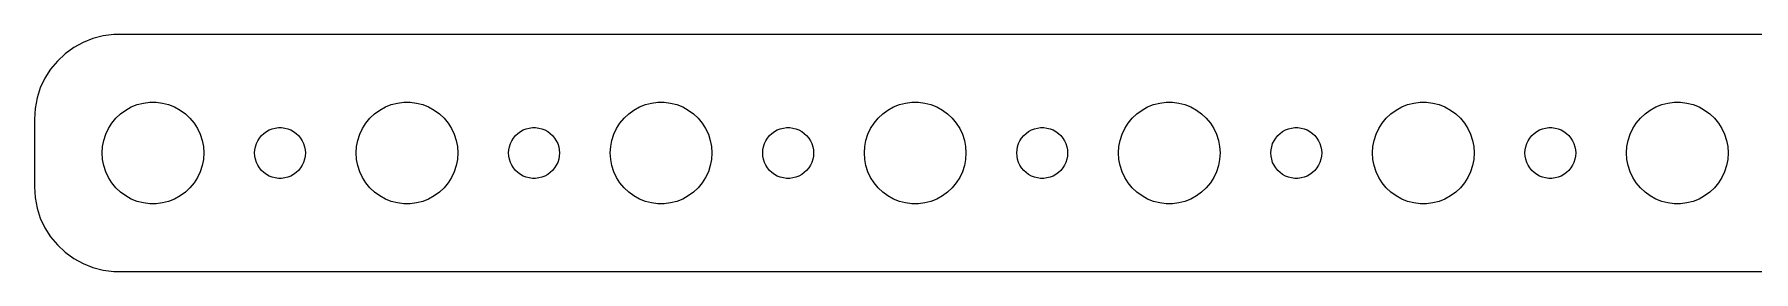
# Model space of a CAD drawing. Header units: metres. Extents: x -210 to 210, y 17 to 31.
# Drawn here: x -209.5 to -108, y 17 to 31 of the extents above; entities that cross this region are included whole.
import ezdxf

# ---------------------------------------------------------------- set-up
doc = ezdxf.new("R2010")
doc.units = ezdxf.units.M

msp = doc.modelspace()

# ---------------------------------------------------------------- linework, layer by layer
for p, q in [((-206.629, 30.5241), (-207.179, 30.2216)), ((-206.045, 30.7553), (-206.629, 30.5241)), ((-205.437, 30.9114), (-206.045, 30.7553)), ((-204.814, 30.9901), (-205.437, 30.9114)), ((204.814, 30.9901), (-204.814, 30.9901)), ((-207.687, 29.8526), (-208.145, 29.4227)), ((-207.179, 30.2216), (-207.687, 29.8526)), ((-208.545, 28.9389), (-208.882, 28.4088)), ((-208.145, 29.4227), (-208.545, 28.9389)), ((-209.149, 27.8406), (-209.343, 27.2434)), ((-208.882, 28.4088), (-209.149, 27.8406)), ((-209.461, 26.6267), (-209.5, 26)), ((-209.343, 27.2434), (-209.461, 26.6267)), ((-204.412, 26.3115), (-204.107, 26.533)), ((-204.107, 26.533), (-203.777, 26.7145)), ((-203.777, 26.7145), (-203.427, 26.8532)), ((-203.427, 26.8532), (-203.062, 26.9469)), ((-203.062, 26.9469), (-202.688, 26.9941)), ((-202.688, 26.9941), (-202.312, 26.9941)), ((-202.312, 26.9941), (-201.938, 26.9469)), ((-201.938, 26.9469), (-201.573, 26.8532)), ((-201.573, 26.8532), (-201.223, 26.7145)), ((-201.223, 26.7145), (-200.893, 26.533)), ((-200.893, 26.533), (-200.588, 26.3115)), ((-189.412, 26.3115), (-189.107, 26.533)), ((-189.107, 26.533), (-188.777, 26.7145)), ((-188.777, 26.7145), (-188.427, 26.8532)), ((-188.427, 26.8532), (-188.062, 26.9469)), ((-188.062, 26.9469), (-187.688, 26.9941)), ((-187.688, 26.9941), (-187.312, 26.9941)), ((-187.312, 26.9941), (-186.938, 26.9469)), ((-186.938, 26.9469), (-186.573, 26.8532)), ((-186.573, 26.8532), (-186.223, 26.7145)), ((-186.223, 26.7145), (-185.893, 26.533)), ((-185.893, 26.533), (-185.588, 26.3115)), ((-174.412, 26.3115), (-174.107, 26.533)), ((-174.107, 26.533), (-173.777, 26.7145)), ((-173.777, 26.7145), (-173.427, 26.8532)), ((-173.427, 26.8532), (-173.062, 26.9469)), ((-173.062, 26.9469), (-172.688, 26.9941)), ((-172.688, 26.9941), (-172.312, 26.9941)), ((-172.312, 26.9941), (-171.938, 26.9469)), ((-171.938, 26.9469), (-171.573, 26.8532)), ((-171.573, 26.8532), (-171.223, 26.7145)), ((-171.223, 26.7145), (-170.893, 26.533)), ((-170.893, 26.533), (-170.588, 26.3115)), ((-159.412, 26.3115), (-159.107, 26.533)), ((-159.107, 26.533), (-158.777, 26.7145)), ((-158.777, 26.7145), (-158.427, 26.8532)), ((-158.427, 26.8532), (-158.062, 26.9469)), ((-158.062, 26.9469), (-157.688, 26.9941)), ((-157.688, 26.9941), (-157.312, 26.9941)), ((-157.312, 26.9941), (-156.938, 26.9469)), ((-156.938, 26.9469), (-156.573, 26.8532)), ((-156.573, 26.8532), (-156.223, 26.7145)), ((-156.223, 26.7145), (-155.893, 26.533)), ((-155.893, 26.533), (-155.588, 26.3115)), ((-144.412, 26.3115), (-144.107, 26.533)), ((-144.107, 26.533), (-143.777, 26.7145)), ((-143.777, 26.7145), (-143.427, 26.8532)), ((-143.427, 26.8532), (-143.062, 26.9469)), ((-143.062, 26.9469), (-142.688, 26.9941)), ((-142.688, 26.9941), (-142.312, 26.9941)), ((-142.312, 26.9941), (-141.938, 26.9469)), ((-141.938, 26.9469), (-141.573, 26.8532)), ((-141.573, 26.8532), (-141.223, 26.7145)), ((-141.223, 26.7145), (-140.893, 26.533)), ((-140.893, 26.533), (-140.588, 26.3115)), ((-129.412, 26.3115), (-129.107, 26.533)), ((-129.107, 26.533), (-128.777, 26.7145)), ((-128.777, 26.7145), (-128.427, 26.8532)), ((-128.427, 26.8532), (-128.062, 26.9469)), ((-128.062, 26.9469), (-127.688, 26.9941)), ((-127.688, 26.9941), (-127.312, 26.9941)), ((-127.312, 26.9941), (-126.938, 26.9469)), ((-126.938, 26.9469), (-126.573, 26.8532)), ((-126.573, 26.8532), (-126.223, 26.7145)), ((-126.223, 26.7145), (-125.893, 26.533)), ((-125.893, 26.533), (-125.588, 26.3115)), ((-114.412, 26.3115), (-114.107, 26.533)), ((-114.107, 26.533), (-113.777, 26.7145)), ((-113.777, 26.7145), (-113.427, 26.8532)), ((-113.427, 26.8532), (-113.062, 26.9469)), ((-113.062, 26.9469), (-112.688, 26.9941)), ((-112.688, 26.9941), (-112.312, 26.9941)), ((-112.312, 26.9941), (-111.938, 26.9469)), ((-111.938, 26.9469), (-111.573, 26.8532)), ((-111.573, 26.8532), (-111.223, 26.7145)), ((-111.223, 26.7145), (-110.893, 26.533)), ((-110.893, 26.533), (-110.588, 26.3115)), ((-209.5, 26), (-209.5, 22)), ((-205.289, 25.1044), (-205.129, 25.4453)), ((-205.129, 25.4453), (-204.927, 25.7634)), ((-204.927, 25.7634), (-204.687, 26.0536)), ((-204.687, 26.0536), (-204.412, 26.3115)), ((-200.588, 26.3115), (-200.313, 26.0536)), ((-200.313, 26.0536), (-200.073, 25.7634)), ((-200.073, 25.7634), (-199.871, 25.4453)), ((-199.871, 25.4453), (-199.711, 25.1044)), ((-195.639, 25.3572), (-195.464, 25.4266)), ((-195.464, 25.4266), (-195.281, 25.4734)), ((-195.281, 25.4734), (-195.094, 25.497)), ((-195.094, 25.497), (-194.906, 25.497)), ((-194.906, 25.497), (-194.719, 25.4734)), ((-194.719, 25.4734), (-194.536, 25.4266)), ((-194.536, 25.4266), (-194.361, 25.3572)), ((-190.289, 25.1044), (-190.129, 25.4453)), ((-190.129, 25.4453), (-189.927, 25.7634)), ((-189.927, 25.7634), (-189.687, 26.0536)), ((-189.687, 26.0536), (-189.412, 26.3115)), ((-185.588, 26.3115), (-185.313, 26.0536)), ((-185.313, 26.0536), (-185.073, 25.7634)), ((-185.073, 25.7634), (-184.871, 25.4453)), ((-184.871, 25.4453), (-184.711, 25.1044)), ((-180.639, 25.3572), (-180.464, 25.4266)), ((-180.464, 25.4266), (-180.281, 25.4734)), ((-180.281, 25.4734), (-180.094, 25.497)), ((-180.094, 25.497), (-179.906, 25.497)), ((-179.906, 25.497), (-179.719, 25.4734)), ((-179.719, 25.4734), (-179.536, 25.4266)), ((-179.536, 25.4266), (-179.361, 25.3572)), ((-175.289, 25.1044), (-175.129, 25.4453)), ((-175.129, 25.4453), (-174.927, 25.7634)), ((-174.927, 25.7634), (-174.687, 26.0536)), ((-174.687, 26.0536), (-174.412, 26.3115)), ((-170.588, 26.3115), (-170.313, 26.0536)), ((-170.313, 26.0536), (-170.073, 25.7634)), ((-170.073, 25.7634), (-169.871, 25.4453)), ((-169.871, 25.4453), (-169.711, 25.1044)), ((-165.639, 25.3572), (-165.464, 25.4266)), ((-165.464, 25.4266), (-165.281, 25.4734)), ((-165.281, 25.4734), (-165.094, 25.497)), ((-165.094, 25.497), (-164.906, 25.497)), ((-164.906, 25.497), (-164.719, 25.4734)), ((-164.719, 25.4734), (-164.536, 25.4266)), ((-164.536, 25.4266), (-164.361, 25.3572)), ((-160.289, 25.1044), (-160.129, 25.4453)), ((-160.129, 25.4453), (-159.927, 25.7634)), ((-159.927, 25.7634), (-159.687, 26.0536)), ((-159.687, 26.0536), (-159.412, 26.3115)), ((-155.588, 26.3115), (-155.313, 26.0536)), ((-155.313, 26.0536), (-155.073, 25.7634)), ((-155.073, 25.7634), (-154.871, 25.4453)), ((-154.871, 25.4453), (-154.711, 25.1044)), ((-150.639, 25.3572), (-150.464, 25.4266)), ((-150.464, 25.4266), (-150.281, 25.4734)), ((-150.281, 25.4734), (-150.094, 25.497)), ((-150.094, 25.497), (-149.906, 25.497)), ((-149.906, 25.497), (-149.719, 25.4734)), ((-149.719, 25.4734), (-149.536, 25.4266)), ((-149.536, 25.4266), (-149.361, 25.3572)), ((-145.289, 25.1044), (-145.129, 25.4453)), ((-145.129, 25.4453), (-144.927, 25.7634)), ((-144.927, 25.7634), (-144.687, 26.0536)), ((-144.687, 26.0536), (-144.412, 26.3115)), ((-140.588, 26.3115), (-140.313, 26.0536)), ((-140.313, 26.0536), (-140.073, 25.7634)), ((-140.073, 25.7634), (-139.871, 25.4453)), ((-139.871, 25.4453), (-139.711, 25.1044)), ((-135.639, 25.3572), (-135.464, 25.4266)), ((-135.464, 25.4266), (-135.281, 25.4734)), ((-135.281, 25.4734), (-135.094, 25.497)), ((-135.094, 25.497), (-134.906, 25.497)), ((-134.906, 25.497), (-134.719, 25.4734)), ((-134.719, 25.4734), (-134.536, 25.4266)), ((-134.536, 25.4266), (-134.361, 25.3572)), ((-130.289, 25.1044), (-130.129, 25.4453)), ((-130.129, 25.4453), (-129.927, 25.7634)), ((-129.927, 25.7634), (-129.687, 26.0536)), ((-129.687, 26.0536), (-129.412, 26.3115)), ((-125.588, 26.3115), (-125.313, 26.0536)), ((-125.313, 26.0536), (-125.073, 25.7634)), ((-125.073, 25.7634), (-124.871, 25.4453)), ((-124.871, 25.4453), (-124.711, 25.1044)), ((-120.639, 25.3572), (-120.464, 25.4266)), ((-120.464, 25.4266), (-120.281, 25.4734)), ((-120.281, 25.4734), (-120.094, 25.497)), ((-120.094, 25.497), (-119.906, 25.497)), ((-119.906, 25.497), (-119.719, 25.4734)), ((-119.719, 25.4734), (-119.536, 25.4266)), ((-119.536, 25.4266), (-119.361, 25.3572)), ((-115.289, 25.1044), (-115.129, 25.4453)), ((-115.129, 25.4453), (-114.927, 25.7634)), ((-114.927, 25.7634), (-114.687, 26.0536)), ((-114.687, 26.0536), (-114.412, 26.3115)), ((-110.588, 26.3115), (-110.313, 26.0536)), ((-110.313, 26.0536), (-110.073, 25.7634)), ((-110.073, 25.7634), (-109.871, 25.4453)), ((-109.871, 25.4453), (-109.711, 25.1044)), ((-205.5, 24), (-205.476, 24.376)), ((-205.476, 24.376), (-205.406, 24.7461)), ((-205.406, 24.7461), (-205.289, 25.1044)), ((-199.711, 25.1044), (-199.594, 24.7461)), ((-199.594, 24.7461), (-199.524, 24.376)), ((-199.524, 24.376), (-199.5, 24)), ((-196.488, 24.188), (-196.453, 24.373)), ((-196.453, 24.373), (-196.395, 24.5522)), ((-196.395, 24.5522), (-196.314, 24.7226)), ((-196.314, 24.7226), (-196.214, 24.8817)), ((-196.214, 24.8817), (-196.093, 25.0268)), ((-196.093, 25.0268), (-195.956, 25.1558)), ((-195.956, 25.1558), (-195.804, 25.2665)), ((-195.804, 25.2665), (-195.639, 25.3572)), ((-194.361, 25.3572), (-194.196, 25.2665)), ((-194.196, 25.2665), (-194.044, 25.1558)), ((-194.044, 25.1558), (-193.907, 25.0268)), ((-193.907, 25.0268), (-193.786, 24.8817)), ((-193.786, 24.8817), (-193.686, 24.7226)), ((-193.686, 24.7226), (-193.605, 24.5522)), ((-193.605, 24.5522), (-193.547, 24.373)), ((-193.547, 24.373), (-193.512, 24.188)), ((-190.5, 24), (-190.476, 24.376)), ((-190.476, 24.376), (-190.406, 24.7461)), ((-190.406, 24.7461), (-190.289, 25.1044)), ((-184.711, 25.1044), (-184.594, 24.7461)), ((-184.594, 24.7461), (-184.524, 24.376)), ((-184.524, 24.376), (-184.5, 24)), ((-181.488, 24.188), (-181.453, 24.373)), ((-181.453, 24.373), (-181.395, 24.5522)), ((-181.395, 24.5522), (-181.314, 24.7226)), ((-181.314, 24.7226), (-181.214, 24.8817)), ((-181.214, 24.8817), (-181.093, 25.0268)), ((-181.093, 25.0268), (-180.956, 25.1558)), ((-180.956, 25.1558), (-180.804, 25.2665)), ((-180.804, 25.2665), (-180.639, 25.3572)), ((-179.361, 25.3572), (-179.196, 25.2665)), ((-179.196, 25.2665), (-179.044, 25.1558)), ((-179.044, 25.1558), (-178.907, 25.0268)), ((-178.907, 25.0268), (-178.786, 24.8817)), ((-178.786, 24.8817), (-178.686, 24.7226)), ((-178.686, 24.7226), (-178.605, 24.5522)), ((-178.605, 24.5522), (-178.547, 24.373)), ((-178.547, 24.373), (-178.512, 24.188)), ((-175.5, 24), (-175.476, 24.376)), ((-175.476, 24.376), (-175.406, 24.7461)), ((-175.406, 24.7461), (-175.289, 25.1044)), ((-169.711, 25.1044), (-169.594, 24.7461)), ((-169.594, 24.7461), (-169.524, 24.376)), ((-169.524, 24.376), (-169.5, 24)), ((-166.488, 24.188), (-166.453, 24.373)), ((-166.453, 24.373), (-166.395, 24.5522)), ((-166.395, 24.5522), (-166.314, 24.7226)), ((-166.314, 24.7226), (-166.214, 24.8817)), ((-166.214, 24.8817), (-166.093, 25.0268)), ((-166.093, 25.0268), (-165.956, 25.1558)), ((-165.956, 25.1558), (-165.804, 25.2665)), ((-165.804, 25.2665), (-165.639, 25.3572)), ((-164.361, 25.3572), (-164.196, 25.2665)), ((-164.196, 25.2665), (-164.044, 25.1558)), ((-164.044, 25.1558), (-163.907, 25.0268)), ((-163.907, 25.0268), (-163.786, 24.8817)), ((-163.786, 24.8817), (-163.686, 24.7226)), ((-163.686, 24.7226), (-163.605, 24.5522)), ((-163.605, 24.5522), (-163.547, 24.373)), ((-163.547, 24.373), (-163.512, 24.188)), ((-160.5, 24), (-160.476, 24.376)), ((-160.476, 24.376), (-160.406, 24.7461)), ((-160.406, 24.7461), (-160.289, 25.1044)), ((-154.711, 25.1044), (-154.594, 24.7461)), ((-154.594, 24.7461), (-154.524, 24.376)), ((-154.524, 24.376), (-154.5, 24)), ((-151.488, 24.188), (-151.453, 24.373)), ((-151.453, 24.373), (-151.395, 24.5522)), ((-151.395, 24.5522), (-151.314, 24.7226)), ((-151.314, 24.7226), (-151.214, 24.8817)), ((-151.214, 24.8817), (-151.093, 25.0268)), ((-151.093, 25.0268), (-150.956, 25.1558)), ((-150.956, 25.1558), (-150.804, 25.2665)), ((-150.804, 25.2665), (-150.639, 25.3572)), ((-149.361, 25.3572), (-149.196, 25.2665)), ((-149.196, 25.2665), (-149.044, 25.1558)), ((-149.044, 25.1558), (-148.907, 25.0268)), ((-148.907, 25.0268), (-148.786, 24.8817)), ((-148.786, 24.8817), (-148.686, 24.7226)), ((-148.686, 24.7226), (-148.605, 24.5522)), ((-148.605, 24.5522), (-148.547, 24.373)), ((-148.547, 24.373), (-148.512, 24.188)), ((-145.5, 24), (-145.476, 24.376)), ((-145.476, 24.376), (-145.406, 24.7461)), ((-145.406, 24.7461), (-145.289, 25.1044)), ((-139.711, 25.1044), (-139.594, 24.7461)), ((-139.594, 24.7461), (-139.524, 24.376)), ((-139.524, 24.376), (-139.5, 24)), ((-136.488, 24.188), (-136.453, 24.373)), ((-136.453, 24.373), (-136.395, 24.5522)), ((-136.395, 24.5522), (-136.314, 24.7226)), ((-136.314, 24.7226), (-136.214, 24.8817)), ((-136.214, 24.8817), (-136.093, 25.0268)), ((-136.093, 25.0268), (-135.956, 25.1558)), ((-135.956, 25.1558), (-135.804, 25.2665)), ((-135.804, 25.2665), (-135.639, 25.3572)), ((-134.361, 25.3572), (-134.196, 25.2665)), ((-134.196, 25.2665), (-134.044, 25.1558)), ((-134.044, 25.1558), (-133.907, 25.0268)), ((-133.907, 25.0268), (-133.786, 24.8817)), ((-133.786, 24.8817), (-133.686, 24.7226)), ((-133.686, 24.7226), (-133.605, 24.5522)), ((-133.605, 24.5522), (-133.547, 24.373)), ((-133.547, 24.373), (-133.512, 24.188)), ((-130.5, 24), (-130.476, 24.376)), ((-130.476, 24.376), (-130.406, 24.7461)), ((-130.406, 24.7461), (-130.289, 25.1044)), ((-124.711, 25.1044), (-124.594, 24.7461)), ((-124.594, 24.7461), (-124.524, 24.376)), ((-124.524, 24.376), (-124.5, 24)), ((-121.488, 24.188), (-121.453, 24.373)), ((-121.453, 24.373), (-121.395, 24.5522)), ((-121.395, 24.5522), (-121.314, 24.7226)), ((-121.314, 24.7226), (-121.214, 24.8817)), ((-121.214, 24.8817), (-121.093, 25.0268)), ((-121.093, 25.0268), (-120.956, 25.1558)), ((-120.956, 25.1558), (-120.804, 25.2665)), ((-120.804, 25.2665), (-120.639, 25.3572)), ((-119.361, 25.3572), (-119.196, 25.2665)), ((-119.196, 25.2665), (-119.044, 25.1558)), ((-119.044, 25.1558), (-118.907, 25.0268)), ((-118.907, 25.0268), (-118.786, 24.8817)), ((-118.786, 24.8817), (-118.686, 24.7226)), ((-118.686, 24.7226), (-118.605, 24.5522)), ((-118.605, 24.5522), (-118.547, 24.373)), ((-118.547, 24.373), (-118.512, 24.188)), ((-115.5, 24), (-115.476, 24.376)), ((-115.476, 24.376), (-115.406, 24.7461)), ((-115.406, 24.7461), (-115.289, 25.1044)), ((-109.711, 25.1044), (-109.594, 24.7461)), ((-109.594, 24.7461), (-109.524, 24.376)), ((-109.524, 24.376), (-109.5, 24)), ((-205.476, 23.624), (-205.5, 24)), ((-205.406, 23.2539), (-205.476, 23.624)), ((-199.524, 23.624), (-199.594, 23.2539)), ((-199.5, 24), (-199.524, 23.624)), ((-196.5, 24), (-196.488, 24.188)), ((-196.488, 23.812), (-196.5, 24)), ((-196.453, 23.627), (-196.488, 23.812)), ((-196.395, 23.4478), (-196.453, 23.627)), ((-196.314, 23.2774), (-196.395, 23.4478)), ((-193.605, 23.4478), (-193.686, 23.2774)), ((-193.547, 23.627), (-193.605, 23.4478)), ((-193.512, 23.812), (-193.547, 23.627)), ((-193.512, 24.188), (-193.5, 24)), ((-193.5, 24), (-193.512, 23.812)), ((-190.476, 23.624), (-190.5, 24)), ((-190.406, 23.2539), (-190.476, 23.624)), ((-184.524, 23.624), (-184.594, 23.2539)), ((-184.5, 24), (-184.524, 23.624)), ((-181.5, 24), (-181.488, 24.188)), ((-181.488, 23.812), (-181.5, 24)), ((-181.453, 23.627), (-181.488, 23.812)), ((-181.395, 23.4478), (-181.453, 23.627)), ((-181.314, 23.2774), (-181.395, 23.4478)), ((-178.605, 23.4478), (-178.686, 23.2774)), ((-178.547, 23.627), (-178.605, 23.4478)), ((-178.512, 23.812), (-178.547, 23.627)), ((-178.512, 24.188), (-178.5, 24)), ((-178.5, 24), (-178.512, 23.812)), ((-175.476, 23.624), (-175.5, 24)), ((-175.406, 23.2539), (-175.476, 23.624)), ((-169.524, 23.624), (-169.594, 23.2539)), ((-169.5, 24), (-169.524, 23.624)), ((-166.5, 24), (-166.488, 24.188)), ((-166.488, 23.812), (-166.5, 24)), ((-166.453, 23.627), (-166.488, 23.812)), ((-166.395, 23.4478), (-166.453, 23.627)), ((-166.314, 23.2774), (-166.395, 23.4478)), ((-163.605, 23.4478), (-163.686, 23.2774)), ((-163.547, 23.627), (-163.605, 23.4478)), ((-163.512, 23.812), (-163.547, 23.627)), ((-163.512, 24.188), (-163.5, 24)), ((-163.5, 24), (-163.512, 23.812)), ((-160.476, 23.624), (-160.5, 24)), ((-160.406, 23.2539), (-160.476, 23.624)), ((-154.524, 23.624), (-154.594, 23.2539)), ((-154.5, 24), (-154.524, 23.624)), ((-151.5, 24), (-151.488, 24.188)), ((-151.488, 23.812), (-151.5, 24)), ((-151.453, 23.627), (-151.488, 23.812)), ((-151.395, 23.4478), (-151.453, 23.627)), ((-151.314, 23.2774), (-151.395, 23.4478)), ((-148.605, 23.4478), (-148.686, 23.2774)), ((-148.547, 23.627), (-148.605, 23.4478)), ((-148.512, 23.812), (-148.547, 23.627)), ((-148.512, 24.188), (-148.5, 24)), ((-148.5, 24), (-148.512, 23.812)), ((-145.476, 23.624), (-145.5, 24)), ((-145.406, 23.2539), (-145.476, 23.624)), ((-139.524, 23.624), (-139.594, 23.2539)), ((-139.5, 24), (-139.524, 23.624)), ((-136.5, 24), (-136.488, 24.188)), ((-136.488, 23.812), (-136.5, 24)), ((-136.453, 23.627), (-136.488, 23.812)), ((-136.395, 23.4478), (-136.453, 23.627)), ((-136.314, 23.2774), (-136.395, 23.4478)), ((-133.605, 23.4478), (-133.686, 23.2774)), ((-133.547, 23.627), (-133.605, 23.4478)), ((-133.512, 23.812), (-133.547, 23.627)), ((-133.512, 24.188), (-133.5, 24)), ((-133.5, 24), (-133.512, 23.812)), ((-130.476, 23.624), (-130.5, 24)), ((-130.406, 23.2539), (-130.476, 23.624)), ((-124.524, 23.624), (-124.594, 23.2539)), ((-124.5, 24), (-124.524, 23.624)), ((-121.5, 24), (-121.488, 24.188)), ((-121.488, 23.812), (-121.5, 24)), ((-121.453, 23.627), (-121.488, 23.812)), ((-121.395, 23.4478), (-121.453, 23.627)), ((-121.314, 23.2774), (-121.395, 23.4478)), ((-118.605, 23.4478), (-118.686, 23.2774)), ((-118.547, 23.627), (-118.605, 23.4478)), ((-118.512, 23.812), (-118.547, 23.627)), ((-118.512, 24.188), (-118.5, 24)), ((-118.5, 24), (-118.512, 23.812)), ((-115.476, 23.624), (-115.5, 24)), ((-115.406, 23.2539), (-115.476, 23.624)), ((-109.524, 23.624), (-109.594, 23.2539)), ((-109.5, 24), (-109.524, 23.624)), ((-205.289, 22.8956), (-205.406, 23.2539)), ((-205.129, 22.5547), (-205.289, 22.8956)), ((-204.927, 22.2366), (-205.129, 22.5547)), ((-199.871, 22.5547), (-200.073, 22.2366)), ((-199.711, 22.8956), (-199.871, 22.5547)), ((-199.594, 23.2539), (-199.711, 22.8956)), ((-196.214, 23.1183), (-196.314, 23.2774)), ((-196.093, 22.9732), (-196.214, 23.1183)), ((-195.956, 22.8442), (-196.093, 22.9732)), ((-195.804, 22.7335), (-195.956, 22.8442)), ((-195.639, 22.6428), (-195.804, 22.7335)), ((-195.464, 22.5734), (-195.639, 22.6428)), ((-195.281, 22.5266), (-195.464, 22.5734)), ((-195.094, 22.503), (-195.281, 22.5266)), ((-194.906, 22.503), (-195.094, 22.503)), ((-194.719, 22.5266), (-194.906, 22.503)), ((-194.536, 22.5734), (-194.719, 22.5266)), ((-194.361, 22.6428), (-194.536, 22.5734)), ((-194.196, 22.7335), (-194.361, 22.6428)), ((-194.044, 22.8442), (-194.196, 22.7335)), ((-193.907, 22.9732), (-194.044, 22.8442)), ((-193.786, 23.1183), (-193.907, 22.9732)), ((-193.686, 23.2774), (-193.786, 23.1183)), ((-190.289, 22.8956), (-190.406, 23.2539)), ((-190.129, 22.5547), (-190.289, 22.8956)), ((-189.927, 22.2366), (-190.129, 22.5547)), ((-184.871, 22.5547), (-185.073, 22.2366)), ((-184.711, 22.8956), (-184.871, 22.5547)), ((-184.594, 23.2539), (-184.711, 22.8956)), ((-181.214, 23.1183), (-181.314, 23.2774)), ((-181.093, 22.9732), (-181.214, 23.1183)), ((-180.956, 22.8442), (-181.093, 22.9732)), ((-180.804, 22.7335), (-180.956, 22.8442)), ((-180.639, 22.6428), (-180.804, 22.7335)), ((-180.464, 22.5734), (-180.639, 22.6428)), ((-180.281, 22.5266), (-180.464, 22.5734)), ((-180.094, 22.503), (-180.281, 22.5266)), ((-179.906, 22.503), (-180.094, 22.503)), ((-179.719, 22.5266), (-179.906, 22.503)), ((-179.536, 22.5734), (-179.719, 22.5266)), ((-179.361, 22.6428), (-179.536, 22.5734)), ((-179.196, 22.7335), (-179.361, 22.6428)), ((-179.044, 22.8442), (-179.196, 22.7335)), ((-178.907, 22.9732), (-179.044, 22.8442)), ((-178.786, 23.1183), (-178.907, 22.9732)), ((-178.686, 23.2774), (-178.786, 23.1183)), ((-175.289, 22.8956), (-175.406, 23.2539)), ((-175.129, 22.5547), (-175.289, 22.8956)), ((-174.927, 22.2366), (-175.129, 22.5547)), ((-169.871, 22.5547), (-170.073, 22.2366)), ((-169.711, 22.8956), (-169.871, 22.5547)), ((-169.594, 23.2539), (-169.711, 22.8956)), ((-166.214, 23.1183), (-166.314, 23.2774)), ((-166.093, 22.9732), (-166.214, 23.1183)), ((-165.956, 22.8442), (-166.093, 22.9732)), ((-165.804, 22.7335), (-165.956, 22.8442)), ((-165.639, 22.6428), (-165.804, 22.7335)), ((-165.464, 22.5734), (-165.639, 22.6428)), ((-165.281, 22.5266), (-165.464, 22.5734)), ((-165.094, 22.503), (-165.281, 22.5266)), ((-164.906, 22.503), (-165.094, 22.503)), ((-164.719, 22.5266), (-164.906, 22.503)), ((-164.536, 22.5734), (-164.719, 22.5266)), ((-164.361, 22.6428), (-164.536, 22.5734)), ((-164.196, 22.7335), (-164.361, 22.6428)), ((-164.044, 22.8442), (-164.196, 22.7335)), ((-163.907, 22.9732), (-164.044, 22.8442)), ((-163.786, 23.1183), (-163.907, 22.9732)), ((-163.686, 23.2774), (-163.786, 23.1183)), ((-160.289, 22.8956), (-160.406, 23.2539)), ((-160.129, 22.5547), (-160.289, 22.8956)), ((-159.927, 22.2366), (-160.129, 22.5547)), ((-154.871, 22.5547), (-155.073, 22.2366)), ((-154.711, 22.8956), (-154.871, 22.5547)), ((-154.594, 23.2539), (-154.711, 22.8956)), ((-151.214, 23.1183), (-151.314, 23.2774)), ((-151.093, 22.9732), (-151.214, 23.1183)), ((-150.956, 22.8442), (-151.093, 22.9732)), ((-150.804, 22.7335), (-150.956, 22.8442)), ((-150.639, 22.6428), (-150.804, 22.7335)), ((-150.464, 22.5734), (-150.639, 22.6428)), ((-150.281, 22.5266), (-150.464, 22.5734)), ((-150.094, 22.503), (-150.281, 22.5266)), ((-149.906, 22.503), (-150.094, 22.503)), ((-149.719, 22.5266), (-149.906, 22.503)), ((-149.536, 22.5734), (-149.719, 22.5266)), ((-149.361, 22.6428), (-149.536, 22.5734)), ((-149.196, 22.7335), (-149.361, 22.6428)), ((-149.044, 22.8442), (-149.196, 22.7335)), ((-148.907, 22.9732), (-149.044, 22.8442)), ((-148.786, 23.1183), (-148.907, 22.9732)), ((-148.686, 23.2774), (-148.786, 23.1183)), ((-145.289, 22.8956), (-145.406, 23.2539)), ((-145.129, 22.5547), (-145.289, 22.8956)), ((-144.927, 22.2366), (-145.129, 22.5547)), ((-139.871, 22.5547), (-140.073, 22.2366)), ((-139.711, 22.8956), (-139.871, 22.5547)), ((-139.594, 23.2539), (-139.711, 22.8956)), ((-136.214, 23.1183), (-136.314, 23.2774)), ((-136.093, 22.9732), (-136.214, 23.1183)), ((-135.956, 22.8442), (-136.093, 22.9732)), ((-135.804, 22.7335), (-135.956, 22.8442)), ((-135.639, 22.6428), (-135.804, 22.7335)), ((-135.464, 22.5734), (-135.639, 22.6428)), ((-135.281, 22.5266), (-135.464, 22.5734)), ((-135.094, 22.503), (-135.281, 22.5266)), ((-134.906, 22.503), (-135.094, 22.503)), ((-134.719, 22.5266), (-134.906, 22.503)), ((-134.536, 22.5734), (-134.719, 22.5266)), ((-134.361, 22.6428), (-134.536, 22.5734)), ((-134.196, 22.7335), (-134.361, 22.6428)), ((-134.044, 22.8442), (-134.196, 22.7335)), ((-133.907, 22.9732), (-134.044, 22.8442)), ((-133.786, 23.1183), (-133.907, 22.9732)), ((-133.686, 23.2774), (-133.786, 23.1183)), ((-130.289, 22.8956), (-130.406, 23.2539)), ((-130.129, 22.5547), (-130.289, 22.8956)), ((-129.927, 22.2366), (-130.129, 22.5547)), ((-124.871, 22.5547), (-125.073, 22.2366)), ((-124.711, 22.8956), (-124.871, 22.5547)), ((-124.594, 23.2539), (-124.711, 22.8956)), ((-121.214, 23.1183), (-121.314, 23.2774)), ((-121.093, 22.9732), (-121.214, 23.1183)), ((-120.956, 22.8442), (-121.093, 22.9732)), ((-120.804, 22.7335), (-120.956, 22.8442)), ((-120.639, 22.6428), (-120.804, 22.7335)), ((-120.464, 22.5734), (-120.639, 22.6428)), ((-120.281, 22.5266), (-120.464, 22.5734)), ((-120.094, 22.503), (-120.281, 22.5266)), ((-119.906, 22.503), (-120.094, 22.503)), ((-119.719, 22.5266), (-119.906, 22.503)), ((-119.536, 22.5734), (-119.719, 22.5266)), ((-119.361, 22.6428), (-119.536, 22.5734)), ((-119.196, 22.7335), (-119.361, 22.6428)), ((-119.044, 22.8442), (-119.196, 22.7335)), ((-118.907, 22.9732), (-119.044, 22.8442)), ((-118.786, 23.1183), (-118.907, 22.9732)), ((-118.686, 23.2774), (-118.786, 23.1183)), ((-115.289, 22.8956), (-115.406, 23.2539)), ((-115.129, 22.5547), (-115.289, 22.8956)), ((-114.927, 22.2366), (-115.129, 22.5547)), ((-109.871, 22.5547), (-110.073, 22.2366)), ((-109.711, 22.8956), (-109.871, 22.5547)), ((-109.594, 23.2539), (-109.711, 22.8956)), ((-209.5, 22), (-209.461, 21.3733)), ((-209.461, 21.3733), (-209.343, 20.7566)), ((-204.687, 21.9464), (-204.927, 22.2366)), ((-204.412, 21.6885), (-204.687, 21.9464)), ((-204.107, 21.467), (-204.412, 21.6885)), ((-203.777, 21.2855), (-204.107, 21.467)), ((-200.893, 21.467), (-201.223, 21.2855)), ((-200.588, 21.6885), (-200.893, 21.467)), ((-200.313, 21.9464), (-200.588, 21.6885)), ((-200.073, 22.2366), (-200.313, 21.9464)), ((-189.687, 21.9464), (-189.927, 22.2366)), ((-189.412, 21.6885), (-189.687, 21.9464)), ((-189.107, 21.467), (-189.412, 21.6885)), ((-188.777, 21.2855), (-189.107, 21.467)), ((-185.893, 21.467), (-186.223, 21.2855)), ((-185.588, 21.6885), (-185.893, 21.467)), ((-185.313, 21.9464), (-185.588, 21.6885)), ((-185.073, 22.2366), (-185.313, 21.9464)), ((-174.687, 21.9464), (-174.927, 22.2366)), ((-174.412, 21.6885), (-174.687, 21.9464)), ((-174.107, 21.467), (-174.412, 21.6885)), ((-173.777, 21.2855), (-174.107, 21.467)), ((-170.893, 21.467), (-171.223, 21.2855)), ((-170.588, 21.6885), (-170.893, 21.467)), ((-170.313, 21.9464), (-170.588, 21.6885)), ((-170.073, 22.2366), (-170.313, 21.9464)), ((-159.687, 21.9464), (-159.927, 22.2366)), ((-159.412, 21.6885), (-159.687, 21.9464)), ((-159.107, 21.467), (-159.412, 21.6885)), ((-158.777, 21.2855), (-159.107, 21.467)), ((-155.893, 21.467), (-156.223, 21.2855)), ((-155.588, 21.6885), (-155.893, 21.467)), ((-155.313, 21.9464), (-155.588, 21.6885)), ((-155.073, 22.2366), (-155.313, 21.9464)), ((-144.687, 21.9464), (-144.927, 22.2366)), ((-144.412, 21.6885), (-144.687, 21.9464)), ((-144.107, 21.467), (-144.412, 21.6885)), ((-143.777, 21.2855), (-144.107, 21.467)), ((-140.893, 21.467), (-141.223, 21.2855)), ((-140.588, 21.6885), (-140.893, 21.467)), ((-140.313, 21.9464), (-140.588, 21.6885)), ((-140.073, 22.2366), (-140.313, 21.9464)), ((-129.687, 21.9464), (-129.927, 22.2366)), ((-129.412, 21.6885), (-129.687, 21.9464)), ((-129.107, 21.467), (-129.412, 21.6885)), ((-128.777, 21.2855), (-129.107, 21.467)), ((-125.893, 21.467), (-126.223, 21.2855)), ((-125.588, 21.6885), (-125.893, 21.467)), ((-125.313, 21.9464), (-125.588, 21.6885)), ((-125.073, 22.2366), (-125.313, 21.9464)), ((-114.687, 21.9464), (-114.927, 22.2366)), ((-114.412, 21.6885), (-114.687, 21.9464)), ((-114.107, 21.467), (-114.412, 21.6885)), ((-113.777, 21.2855), (-114.107, 21.467)), ((-110.893, 21.467), (-111.223, 21.2855)), ((-110.588, 21.6885), (-110.893, 21.467)), ((-110.313, 21.9464), (-110.588, 21.6885)), ((-110.073, 22.2366), (-110.313, 21.9464)), ((-209.343, 20.7566), (-209.149, 20.1594)), ((-203.427, 21.1468), (-203.777, 21.2855)), ((-203.062, 21.0531), (-203.427, 21.1468)), ((-202.688, 21.0059), (-203.062, 21.0531)), ((-202.312, 21.0059), (-202.688, 21.0059)), ((-201.938, 21.0531), (-202.312, 21.0059)), ((-201.573, 21.1468), (-201.938, 21.0531)), ((-201.223, 21.2855), (-201.573, 21.1468)), ((-188.427, 21.1468), (-188.777, 21.2855)), ((-188.062, 21.0531), (-188.427, 21.1468)), ((-187.688, 21.0059), (-188.062, 21.0531)), ((-187.312, 21.0059), (-187.688, 21.0059)), ((-186.938, 21.0531), (-187.312, 21.0059)), ((-186.573, 21.1468), (-186.938, 21.0531)), ((-186.223, 21.2855), (-186.573, 21.1468)), ((-173.427, 21.1468), (-173.777, 21.2855)), ((-173.062, 21.0531), (-173.427, 21.1468)), ((-172.688, 21.0059), (-173.062, 21.0531)), ((-172.312, 21.0059), (-172.688, 21.0059)), ((-171.938, 21.0531), (-172.312, 21.0059)), ((-171.573, 21.1468), (-171.938, 21.0531)), ((-171.223, 21.2855), (-171.573, 21.1468)), ((-158.427, 21.1468), (-158.777, 21.2855)), ((-158.062, 21.0531), (-158.427, 21.1468)), ((-157.688, 21.0059), (-158.062, 21.0531)), ((-157.312, 21.0059), (-157.688, 21.0059)), ((-156.938, 21.0531), (-157.312, 21.0059)), ((-156.573, 21.1468), (-156.938, 21.0531)), ((-156.223, 21.2855), (-156.573, 21.1468)), ((-143.427, 21.1468), (-143.777, 21.2855)), ((-143.062, 21.0531), (-143.427, 21.1468)), ((-142.688, 21.0059), (-143.062, 21.0531)), ((-142.312, 21.0059), (-142.688, 21.0059)), ((-141.938, 21.0531), (-142.312, 21.0059)), ((-141.573, 21.1468), (-141.938, 21.0531)), ((-141.223, 21.2855), (-141.573, 21.1468)), ((-128.427, 21.1468), (-128.777, 21.2855)), ((-128.062, 21.0531), (-128.427, 21.1468)), ((-127.688, 21.0059), (-128.062, 21.0531)), ((-127.312, 21.0059), (-127.688, 21.0059)), ((-126.938, 21.0531), (-127.312, 21.0059)), ((-126.573, 21.1468), (-126.938, 21.0531)), ((-126.223, 21.2855), (-126.573, 21.1468)), ((-113.427, 21.1468), (-113.777, 21.2855)), ((-113.062, 21.0531), (-113.427, 21.1468)), ((-112.688, 21.0059), (-113.062, 21.0531)), ((-112.312, 21.0059), (-112.688, 21.0059)), ((-111.938, 21.0531), (-112.312, 21.0059)), ((-111.573, 21.1468), (-111.938, 21.0531)), ((-111.223, 21.2855), (-111.573, 21.1468)), ((-209.149, 20.1594), (-208.882, 19.5912)), ((-208.882, 19.5912), (-208.545, 19.0611)), ((-208.545, 19.0611), (-208.145, 18.5773)), ((-208.145, 18.5773), (-207.687, 18.1474)), ((-207.687, 18.1474), (-207.179, 17.7784)), ((-207.179, 17.7784), (-206.629, 17.4759)), ((-206.629, 17.4759), (-206.045, 17.2447)), ((-206.045, 17.2447), (-205.437, 17.0886)), ((-205.437, 17.0886), (-204.814, 17.0099)), ((-204.814, 17.0099), (204.814, 17.0099))]:
    msp.add_line(p, q)

doc.saveas('drawing.dxf')
